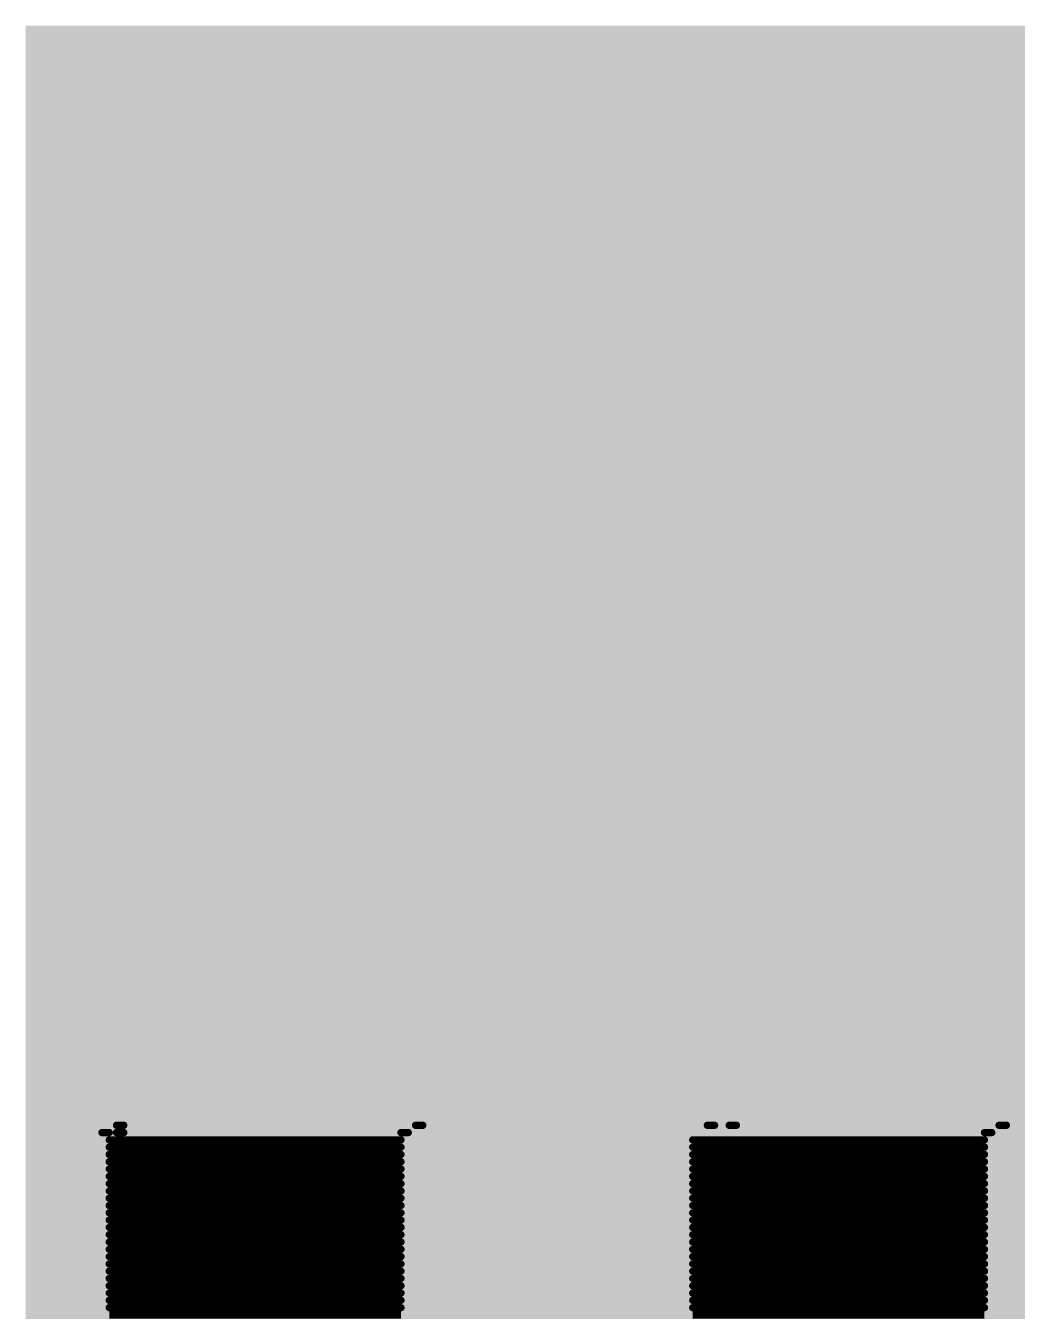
# Model space of a CAD drawing. Header units: inches. Extents: x -5 to 433, y -20 to 71.
# Drawn here: x 8.89 to 12.343, y 54.578 to 59.055 of the extents above; entities that cross this region are included whole.
import ezdxf

# ---------------------------------------------------------------- set-up
doc = ezdxf.new("R2010")
doc.units = ezdxf.units.IN
doc.layers.add('Bottom Overlay', color=54, linetype='Continuous')
doc.layers.add('Top Layer', color=1, linetype='Continuous')

msp = doc.modelspace()

# ---------------------------------------------------------------- hatches: boundary and pattern name
at = {"layer": 'Top Layer'}
for points in [[(8.89, 56.388), (76.581, 56.388), (76.581, 59.055), (8.89, 59.055)], [(8.89, -10.9982), (13.97, -10.9982), (13.97, 57.1754), (8.89, 57.1754)]]:
    msp.add_hatch(color=1, dxfattribs=at).paths.add_polyline_path(points)

# ---------------------------------------------------------------- linework, layer by layer
at = {"layer": 'Bottom Overlay', "const_width": 0.0254}
for points in [[(9.1554, 55.2006), (9.1808, 55.2006)], [(9.2062, 55.226), (9.2316, 55.226)], [(9.2062, 55.2006), (9.2316, 55.2006)], [(10.1968, 55.2006), (10.2222, 55.2006)], [(10.2476, 55.226), (10.273, 55.226)], [(11.2636, 55.226), (11.289, 55.226)], [(11.3398, 55.226), (11.3652, 55.226)], [(12.2288, 55.2006), (12.2542, 55.2006)], [(12.2796, 55.226), (12.305, 55.226)], [(9.1808, 55.1752), (10.1968, 55.1752)], [(9.1808, 55.1498), (10.1968, 55.1498)], [(11.2128, 55.1752), (12.2288, 55.1752)], [(11.2128, 55.1498), (12.2288, 55.1498)], [(9.1808, 55.1244), (10.1968, 55.1244)], [(9.1808, 55.099), (10.1968, 55.099)], [(11.2128, 55.1244), (12.2288, 55.1244)], [(11.2128, 55.099), (12.2288, 55.099)], [(9.1808, 55.0736), (10.1968, 55.0736)], [(11.2128, 55.0736), (12.2288, 55.0736)], [(9.1808, 55.0482), (10.1968, 55.0482)], [(9.1808, 55.0228), (10.1968, 55.0228)], [(11.2128, 55.0482), (12.2288, 55.0482)], [(11.2128, 55.0228), (12.2288, 55.0228)], [(9.1808, 54.9974), (10.1968, 54.9974)], [(9.1808, 54.972), (10.1968, 54.972)], [(11.2128, 54.9974), (12.2288, 54.9974)], [(11.2128, 54.972), (12.2288, 54.972)], [(9.1808, 54.9466), (10.1968, 54.9466)], [(9.1808, 54.9212), (10.1968, 54.9212)], [(11.2128, 54.9466), (12.2288, 54.9466)], [(11.2128, 54.9212), (12.2288, 54.9212)], [(9.1808, 54.8958), (10.1968, 54.8958)], [(11.2128, 54.8958), (12.2288, 54.8958)], [(9.1808, 54.8704), (10.1968, 54.8704)], [(9.1808, 54.845), (10.1968, 54.845)], [(11.2128, 54.8704), (12.2288, 54.8704)], [(11.2128, 54.845), (12.2288, 54.845)], [(9.1808, 54.8196), (10.1968, 54.8196)], [(9.1808, 54.7942), (10.1968, 54.7942)], [(11.2128, 54.8196), (12.2288, 54.8196)], [(11.2128, 54.7942), (12.2288, 54.7942)], [(9.1808, 54.7688), (10.1968, 54.7688)], [(9.1808, 54.7434), (10.1968, 54.7434)], [(11.2128, 54.7688), (12.2288, 54.7688)], [(11.2128, 54.7434), (12.2288, 54.7434)], [(9.1808, 54.718), (10.1968, 54.718)], [(9.1808, 54.6926), (10.1968, 54.6926)], [(11.2128, 54.718), (12.2288, 54.718)], [(11.2128, 54.6926), (12.2288, 54.6926)], [(9.1808, 54.6672), (10.1968, 54.6672)], [(11.2128, 54.6672), (12.2288, 54.6672)], [(9.1808, 54.6418), (10.1968, 54.6418)], [(9.1808, 54.6164), (10.1968, 54.6164)], [(11.2128, 54.6418), (12.2288, 54.6418)], [(11.2128, 54.6164), (12.2288, 54.6164)], [(9.1808, 54.591), (10.1968, 54.591)], [(9.1808, 54.5656), (10.1968, 54.5656)], [(11.2128, 54.591), (12.2288, 54.591)], [(11.2128, 54.5656), (12.2288, 54.5656)]]:
    msp.add_lwpolyline(points, dxfattribs=at)
at = {"layer": 'Bottom Overlay', "const_width": 0.0127}
for points in [[(9.1491, 55.2006, 1), (9.1618, 55.2006, 1)], [(9.1745, 55.2006, 1), (9.1872, 55.2006, 1)], [(9.1999, 55.226, 1), (9.2126, 55.226, 1)], [(9.1999, 55.2006, 1), (9.2126, 55.2006, 1)], [(9.2253, 55.226, 1), (9.238, 55.226, 1)], [(9.2253, 55.2006, 1), (9.238, 55.2006, 1)], [(10.1905, 55.2006, 1), (10.2032, 55.2006, 1)], [(10.2159, 55.2006, 1), (10.2286, 55.2006, 1)], [(10.2413, 55.226, 1), (10.254, 55.226, 1)], [(10.2667, 55.226, 1), (10.2794, 55.226, 1)], [(11.2573, 55.226, 1), (11.27, 55.226, 1)], [(11.2827, 55.226, 1), (11.2954, 55.226, 1)], [(11.3335, 55.226, 1), (11.3462, 55.226, 1)], [(11.3589, 55.226, 1), (11.3716, 55.226, 1)], [(12.2225, 55.2006, 1), (12.2352, 55.2006, 1)], [(12.2479, 55.2006, 1), (12.2606, 55.2006, 1)], [(12.2733, 55.226, 1), (12.286, 55.226, 1)], [(12.2987, 55.226, 1), (12.3114, 55.226, 1)], [(9.1745, 55.1752, 1), (9.1872, 55.1752, 1)], [(9.1745, 55.1498, 1), (9.1872, 55.1498, 1)], [(10.1905, 55.1752, 1), (10.2032, 55.1752, 1)], [(10.1905, 55.1498, 1), (10.2032, 55.1498, 1)], [(11.2065, 55.1752, 1), (11.2192, 55.1752, 1)], [(11.2065, 55.1498, 1), (11.2192, 55.1498, 1)], [(12.2225, 55.1752, 1), (12.2352, 55.1752, 1)], [(12.2225, 55.1498, 1), (12.2352, 55.1498, 1)], [(9.1745, 55.1244, 1), (9.1872, 55.1244, 1)], [(9.1745, 55.099, 1), (9.1872, 55.099, 1)], [(10.1905, 55.1244, 1), (10.2032, 55.1244, 1)], [(10.1905, 55.099, 1), (10.2032, 55.099, 1)], [(11.2065, 55.1244, 1), (11.2192, 55.1244, 1)], [(11.2065, 55.099, 1), (11.2192, 55.099, 1)], [(12.2225, 55.1244, 1), (12.2352, 55.1244, 1)], [(12.2225, 55.099, 1), (12.2352, 55.099, 1)], [(9.1745, 55.0736, 1), (9.1872, 55.0736, 1)], [(10.1905, 55.0736, 1), (10.2032, 55.0736, 1)], [(11.2065, 55.0736, 1), (11.2192, 55.0736, 1)], [(12.2225, 55.0736, 1), (12.2352, 55.0736, 1)], [(9.1745, 55.0482, 1), (9.1872, 55.0482, 1)], [(9.1745, 55.0228, 1), (9.1872, 55.0228, 1)], [(10.1905, 55.0482, 1), (10.2032, 55.0482, 1)], [(10.1905, 55.0228, 1), (10.2032, 55.0228, 1)], [(11.2065, 55.0482, 1), (11.2192, 55.0482, 1)], [(11.2065, 55.0228, 1), (11.2192, 55.0228, 1)], [(12.2225, 55.0482, 1), (12.2352, 55.0482, 1)], [(12.2225, 55.0228, 1), (12.2352, 55.0228, 1)], [(9.1745, 54.9974, 1), (9.1872, 54.9974, 1)], [(9.1745, 54.972, 1), (9.1872, 54.972, 1)], [(10.1905, 54.9974, 1), (10.2032, 54.9974, 1)], [(10.1905, 54.972, 1), (10.2032, 54.972, 1)], [(11.2065, 54.9974, 1), (11.2192, 54.9974, 1)], [(11.2065, 54.972, 1), (11.2192, 54.972, 1)], [(12.2225, 54.9974, 1), (12.2352, 54.9974, 1)], [(12.2225, 54.972, 1), (12.2352, 54.972, 1)], [(9.1745, 54.9466, 1), (9.1872, 54.9466, 1)], [(9.1745, 54.9212, 1), (9.1872, 54.9212, 1)], [(10.1905, 54.9466, 1), (10.2032, 54.9466, 1)], [(10.1905, 54.9212, 1), (10.2032, 54.9212, 1)], [(11.2065, 54.9466, 1), (11.2192, 54.9466, 1)], [(11.2065, 54.9212, 1), (11.2192, 54.9212, 1)], [(12.2225, 54.9466, 1), (12.2352, 54.9466, 1)], [(12.2225, 54.9212, 1), (12.2352, 54.9212, 1)], [(9.1745, 54.8958, 1), (9.1872, 54.8958, 1)], [(10.1905, 54.8958, 1), (10.2032, 54.8958, 1)], [(11.2065, 54.8958, 1), (11.2192, 54.8958, 1)], [(12.2225, 54.8958, 1), (12.2352, 54.8958, 1)], [(9.1745, 54.8704, 1), (9.1872, 54.8704, 1)], [(9.1745, 54.845, 1), (9.1872, 54.845, 1)], [(10.1905, 54.8704, 1), (10.2032, 54.8704, 1)], [(10.1905, 54.845, 1), (10.2032, 54.845, 1)], [(11.2065, 54.8704, 1), (11.2192, 54.8704, 1)], [(11.2065, 54.845, 1), (11.2192, 54.845, 1)], [(12.2225, 54.8704, 1), (12.2352, 54.8704, 1)], [(12.2225, 54.845, 1), (12.2352, 54.845, 1)], [(9.1745, 54.8196, 1), (9.1872, 54.8196, 1)], [(9.1745, 54.7942, 1), (9.1872, 54.7942, 1)], [(10.1905, 54.8196, 1), (10.2032, 54.8196, 1)], [(10.1905, 54.7942, 1), (10.2032, 54.7942, 1)], [(11.2065, 54.8196, 1), (11.2192, 54.8196, 1)], [(11.2065, 54.7942, 1), (11.2192, 54.7942, 1)], [(12.2225, 54.8196, 1), (12.2352, 54.8196, 1)], [(12.2225, 54.7942, 1), (12.2352, 54.7942, 1)], [(9.1745, 54.7688, 1), (9.1872, 54.7688, 1)], [(9.1745, 54.7434, 1), (9.1872, 54.7434, 1)], [(10.1905, 54.7688, 1), (10.2032, 54.7688, 1)], [(10.1905, 54.7434, 1), (10.2032, 54.7434, 1)], [(11.2065, 54.7688, 1), (11.2192, 54.7688, 1)], [(11.2065, 54.7434, 1), (11.2192, 54.7434, 1)], [(12.2225, 54.7688, 1), (12.2352, 54.7688, 1)], [(12.2225, 54.7434, 1), (12.2352, 54.7434, 1)], [(9.1745, 54.718, 1), (9.1872, 54.718, 1)], [(9.1745, 54.6926, 1), (9.1872, 54.6926, 1)], [(10.1905, 54.718, 1), (10.2032, 54.718, 1)], [(10.1905, 54.6926, 1), (10.2032, 54.6926, 1)], [(11.2065, 54.718, 1), (11.2192, 54.718, 1)], [(11.2065, 54.6926, 1), (11.2192, 54.6926, 1)], [(12.2225, 54.718, 1), (12.2352, 54.718, 1)], [(12.2225, 54.6926, 1), (12.2352, 54.6926, 1)], [(9.1745, 54.6672, 1), (9.1872, 54.6672, 1)], [(10.1905, 54.6672, 1), (10.2032, 54.6672, 1)], [(11.2065, 54.6672, 1), (11.2192, 54.6672, 1)], [(12.2225, 54.6672, 1), (12.2352, 54.6672, 1)], [(9.1745, 54.6418, 1), (9.1872, 54.6418, 1)], [(9.1745, 54.6164, 1), (9.1872, 54.6164, 1)], [(10.1905, 54.6418, 1), (10.2032, 54.6418, 1)], [(10.1905, 54.6164, 1), (10.2032, 54.6164, 1)], [(11.2065, 54.6418, 1), (11.2192, 54.6418, 1)], [(11.2065, 54.6164, 1), (11.2192, 54.6164, 1)], [(12.2225, 54.6418, 1), (12.2352, 54.6418, 1)], [(12.2225, 54.6164, 1), (12.2352, 54.6164, 1)], [(9.1745, 54.591, 1), (9.1872, 54.591, 1)], [(10.1905, 54.591, 1), (10.2032, 54.591, 1)], [(11.2065, 54.591, 1), (11.2192, 54.591, 1)], [(12.2225, 54.591, 1), (12.2352, 54.591, 1)]]:
    msp.add_lwpolyline(points, format="xyb", close=True, dxfattribs=at)

doc.saveas('drawing.dxf')
